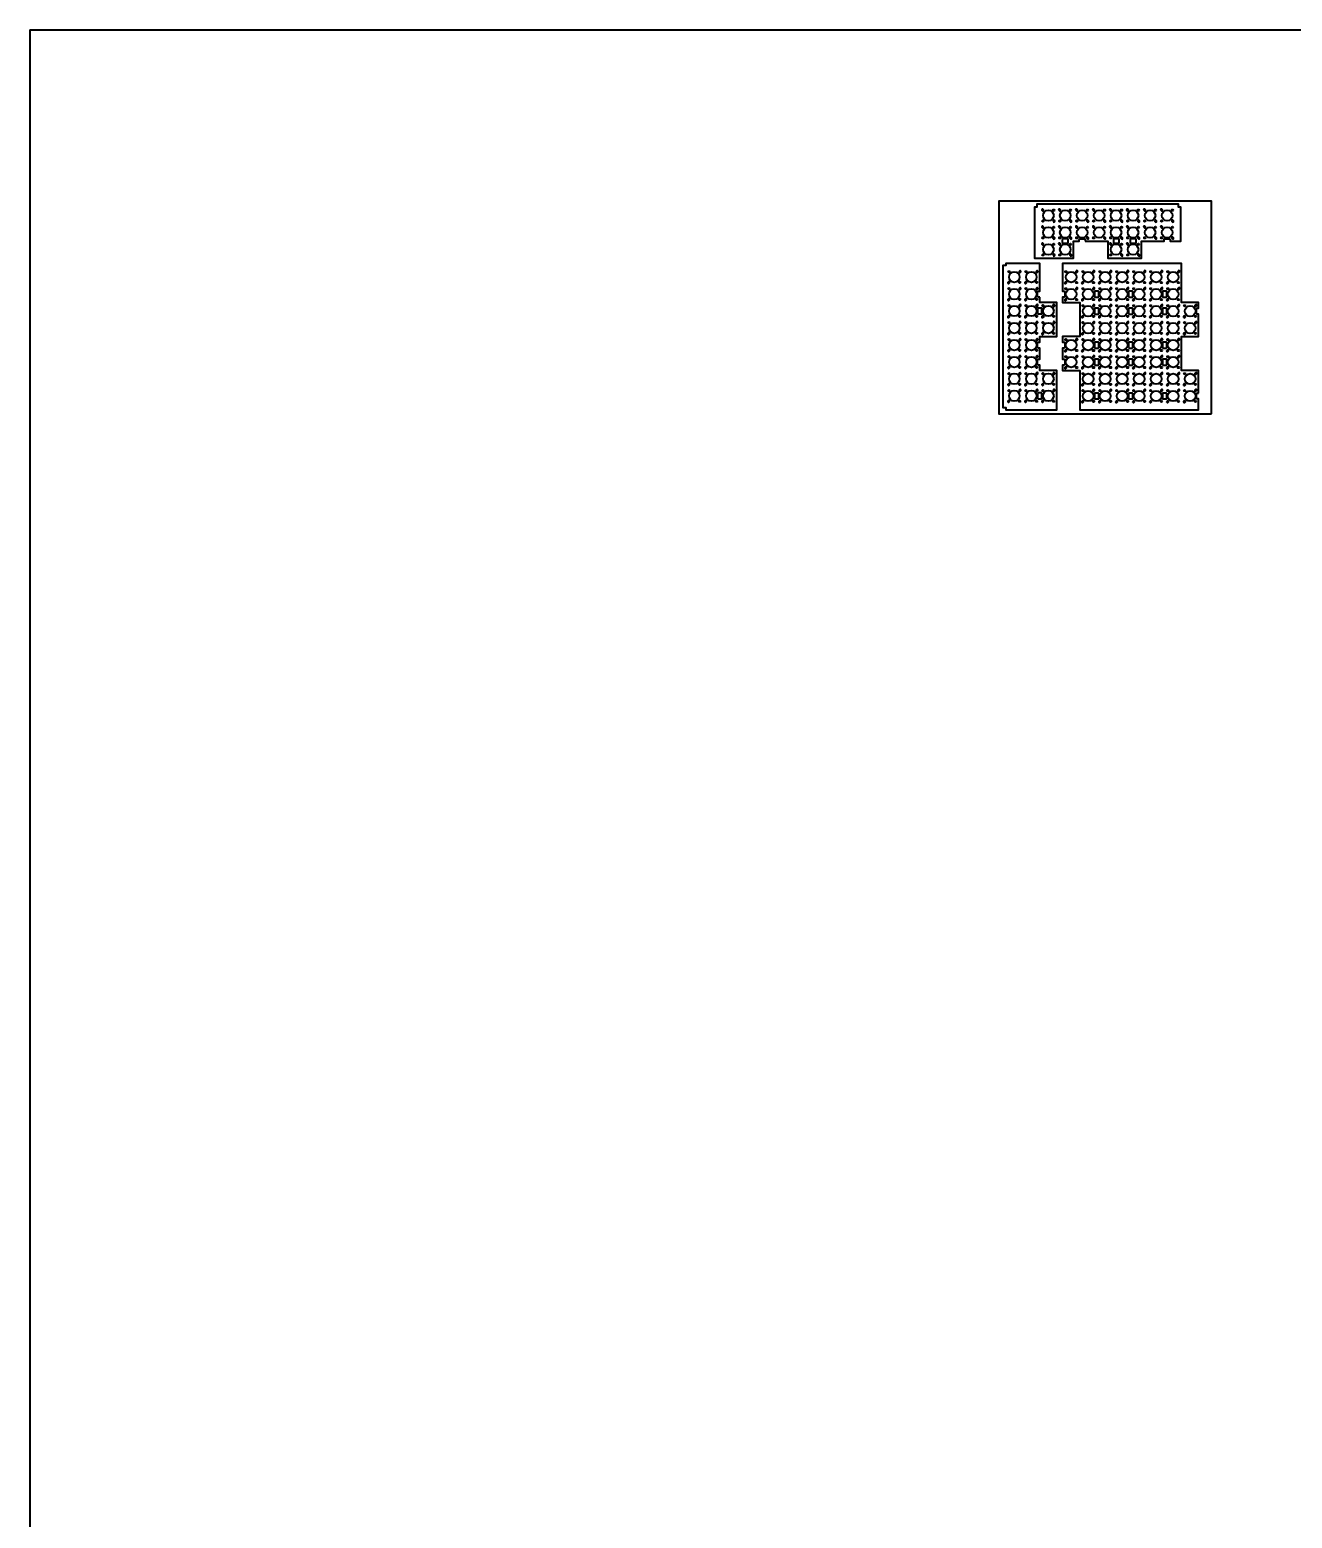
# Model space of a CAD drawing. Header units: millimetres. Extents: x -4815 to 20749, y -4662 to 5111.
# Drawn here: x 3133.9 to 3240.8, y 619.2 to 745.1 of the extents above; entities that cross this region are included whole.
import ezdxf

# ---------------------------------------------------------------- set-up
doc = ezdxf.new("R2010")
doc.units = ezdxf.units.MM
doc.header["$LTSCALE"] = 10
doc.header["$MEASUREMENT"] = 0
doc.layers.add('A-DETL-___2', color=2, linetype='Continuous')

msp = doc.modelspace()

# ---------------------------------------------------------------- linework, layer by layer
at = {"layer": 'A-DETL-___2', "lineweight": 40, "transparency": 33554687}
for points in [[(3223.25, 727.25), (3225.15, 727.25), (3225.15, 725.81), (3228.02, 725.81), (3228.02, 727.25), (3229.93, 727.25), (3229.93, 727.37, -0.414214), (3229.99, 727.44), (3230.36, 727.44, -0.414214), (3230.43, 727.37), (3230.43, 727.25), (3231.33, 727.25), (3231.33, 730.12), (3231.15, 730.12), (3231.15, 730.37), (3219.15, 730.37), (3219.15, 730.12), (3218.96, 730.12), (3218.96, 725.81), (3222.27, 725.81), (3222.27, 727.25), (3222.75, 727.25), (3222.75, 727.37, -0.414214), (3222.81, 727.44), (3223.19, 727.44, -0.414214), (3223.25, 727.37), (3223.25, 727.25)], [(3219.41, 722.51), (3219.28, 722.51, -0.414214), (3219.22, 722.58), (3219.22, 722.95, -0.414214), (3219.28, 723.01), (3219.41, 723.01), (3219.41, 725.36), (3216.53, 725.36), (3216.53, 725.17), (3216.28, 725.17), (3216.28, 713.17), (3216.53, 713.17), (3216.53, 712.98), (3220.84, 712.98), (3220.84, 716.29), (3219.41, 716.29), (3219.41, 716.76), (3219.28, 716.76, -0.414214), (3219.22, 716.83), (3219.22, 717.2, -0.414214), (3219.28, 717.26), (3219.41, 717.26), (3219.41, 718.2), (3219.28, 718.2, -0.414214), (3219.22, 718.26), (3219.22, 718.64, -0.414214), (3219.28, 718.7), (3219.41, 718.7), (3219.41, 719.17), (3220.84, 719.17), (3220.84, 722.04), (3219.41, 722.04), (3219.41, 722.51)], [(3232.84, 714.39), (3232.84, 716.29), (3231.41, 716.29), (3231.41, 719.16), (3232.84, 719.16), (3232.84, 721.07), (3232.72, 721.07, -0.414214), (3232.66, 721.13), (3232.66, 721.51, -0.414214), (3232.72, 721.57), (3232.84, 721.57), (3232.84, 722.04), (3231.41, 722.04), (3231.41, 725.35), (3221.34, 725.35), (3221.34, 723.01), (3221.47, 723.01, -0.414214), (3221.53, 722.95), (3221.53, 722.57, -0.414214), (3221.47, 722.51), (3221.34, 722.51), (3221.34, 722.04), (3222.78, 722.04), (3222.78, 719.16), (3221.34, 719.17), (3221.34, 718.7), (3221.47, 718.7, -0.414214), (3221.53, 718.63), (3221.53, 718.26, -0.414214), (3221.47, 718.2), (3221.34, 718.2), (3221.34, 717.26), (3221.47, 717.26, -0.414214), (3221.53, 717.2), (3221.53, 716.82, -0.414214), (3221.47, 716.76), (3221.34, 716.76), (3221.34, 716.29), (3222.78, 716.29), (3222.78, 712.98), (3232.84, 712.98), (3232.84, 713.89), (3232.72, 713.89, -0.414214), (3232.66, 713.96), (3232.66, 714.33, -0.414214), (3232.72, 714.39), (3232.84, 714.39)]]:
    msp.add_lwpolyline(points, format="xyb", dxfattribs=at)
for points in [[(3223.92, 729.83, 1.508577), (3224, 729.92, 1.508577)], [(3226.79, 729.83, 1.508577), (3226.87, 729.92, 1.508577)], [(3228.23, 729.83, 1.508577), (3228.31, 729.92, 1.508577)], [(3229.67, 729.83, 1.508577), (3229.75, 729.92, 1.508577)], [(3219.7, 728.48, 1.508577), (3219.61, 728.4, 1.508577)], [(3221.12, 728.48, 1.508577), (3221.04, 728.4, 1.508577)], [(3222.56, 728.48, 1.508577), (3222.48, 728.4, 1.508577)], [(3223.92, 728.4, 1.508577), (3224, 728.48, 1.508577)], [(3224.86, 728.89, 1.508577), (3224.94, 728.98, 1.508577)], [(3225.44, 728.48, 1.508577), (3225.35, 728.4, 1.508577)], [(3226.79, 728.4, 1.508577), (3226.87, 728.48, 1.508577)], [(3227.73, 728.89, 1.508577), (3227.81, 728.98, 1.508577)], [(3228.23, 728.4, 1.508577), (3228.31, 728.48, 1.508577)], [(3229.17, 728.89, 1.508577), (3229.25, 728.98, 1.508577)], [(3229.75, 728.48, 1.508577), (3229.67, 728.4, 1.508577)], [(3230.61, 728.89, 1.508577), (3230.69, 728.98, 1.508577)], [(3220.64, 727.54, 1.508577), (3220.55, 727.46, 1.508577)], [(3221.81, 727.37, 0.414214), (3221.75, 727.44), (3221.38, 727.44, 0.414214), (3221.31, 727.37), (3221.31, 727.12, 0.414214), (3221.38, 727.06), (3221.75, 727.06, 0.414214), (3221.81, 727.12)], [(3222.06, 727.54, 1.508577), (3221.98, 727.46, 1.508577)], [(3223.5, 727.54, 1.508577), (3223.42, 727.46, 1.508577)], [(3224.86, 727.46, 1.508577), (3224.94, 727.54, 1.508577)], [(3226.13, 727.37, 0.414214), (3226.06, 727.44), (3225.69, 727.44, 0.414214), (3225.63, 727.37), (3225.63, 727.12, 0.414214), (3225.69, 727.06), (3226.06, 727.06, 0.414214), (3226.13, 727.12)], [(3226.38, 727.54, 1.508577), (3226.29, 727.46, 1.508577)], [(3226.79, 726.96, 1.508577), (3226.87, 727.04, 1.508577)], [(3227.56, 727.37, 0.414214), (3227.5, 727.44), (3227.13, 727.44, 0.414214), (3227.06, 727.37), (3227.06, 727.12, 0.414214), (3227.13, 727.06), (3227.5, 727.06, 0.414214), (3227.56, 727.12)], [(3227.73, 727.46, 1.508577), (3227.81, 727.54, 1.508577)], [(3229.17, 727.46, 1.508577), (3229.25, 727.54, 1.508577)], [(3230.69, 727.54, 1.508577), (3230.61, 727.46, 1.508577)], [(3227.73, 726.02, 1.508577), (3227.81, 726.1, 1.508577)], [(3217.76, 724.63, 1.508577), (3217.68, 724.71, 1.508577)], [(3219.12, 724.71, 1.508577), (3219.2, 724.63, 1.508577)], [(3222.57, 724.62, 1.508577), (3222.49, 724.71, 1.508577)], [(3223.93, 724.71, 1.508577), (3224.01, 724.62, 1.508577)], [(3225.37, 724.71, 1.508577), (3225.45, 724.62, 1.508577)], [(3226.8, 724.71, 1.508577), (3226.89, 724.62, 1.508577)], [(3228.24, 724.71, 1.508577), (3228.32, 724.62, 1.508577)], [(3229.68, 724.71, 1.508577), (3229.76, 724.62, 1.508577)], [(3231.12, 724.71, 1.508577), (3231.2, 724.62, 1.508577)], [(3216.82, 723.69, 1.508577), (3216.74, 723.77, 1.508577)], [(3217.76, 723.19, 1.508577), (3217.68, 723.27, 1.508577)], [(3218.18, 723.77, 1.508577), (3218.26, 723.69, 1.508577)], [(3219.2, 723.19, 1.508577), (3219.12, 723.27, 1.508577)], [(3221.63, 723.68, 1.508577), (3221.55, 723.77, 1.508577)], [(3222.57, 723.19, 1.508577), (3222.49, 723.27, 1.508577)], [(3222.99, 723.77, 1.508577), (3223.07, 723.68, 1.508577)], [(3224.01, 723.19, 1.508577), (3223.93, 723.27, 1.508577)], [(3224.34, 722.51, 0.414214), (3224.41, 722.57), (3224.41, 722.95, 0.414214), (3224.34, 723.01), (3224.09, 723.01, 0.414214), (3224.03, 722.95), (3224.03, 722.57, 0.414214), (3224.09, 722.51)], [(3224.43, 723.77, 1.508577), (3224.51, 723.68, 1.508577)], [(3225.45, 723.19, 1.508577), (3225.37, 723.27, 1.508577)], [(3225.86, 723.77, 1.508577), (3225.95, 723.68, 1.508577)], [(3226.89, 723.19, 1.508577), (3226.8, 723.27, 1.508577)], [(3227.22, 722.51, 0.414214), (3227.28, 722.57), (3227.28, 722.95, 0.414214), (3227.22, 723.01), (3226.97, 723.01, 0.414214), (3226.91, 722.95), (3226.91, 722.57, 0.414214), (3226.97, 722.51)], [(3227.3, 723.77, 1.508577), (3227.38, 723.68, 1.508577)], [(3228.32, 723.19, 1.508577), (3228.24, 723.27, 1.508577)], [(3228.74, 723.77, 1.508577), (3228.82, 723.68, 1.508577)], [(3229.76, 723.19, 1.508577), (3229.68, 723.27, 1.508577)], [(3230.09, 722.51, 0.414214), (3230.16, 722.57), (3230.16, 722.95, 0.414214), (3230.09, 723.01), (3229.84, 723.01, 0.414214), (3229.78, 722.95), (3229.78, 722.57, 0.414214), (3229.84, 722.51)], [(3230.18, 723.77, 1.508577), (3230.26, 723.68, 1.508577)], [(3231.2, 723.19, 1.508577), (3231.12, 723.27, 1.508577)], [(3216.82, 722.25, 1.508577), (3216.74, 722.33, 1.508577)], [(3217.76, 721.75, 1.508577), (3217.68, 721.84, 1.508577)], [(3218.26, 722.25, 1.508577), (3218.18, 722.33, 1.508577)], [(3219.2, 721.75, 1.508577), (3219.12, 721.84, 1.508577)], [(3219.53, 721.08, 0.414214), (3219.59, 721.14), (3219.59, 721.51, 0.414214), (3219.53, 721.58), (3219.28, 721.58, 0.414214), (3219.22, 721.51), (3219.22, 721.14, 0.414214), (3219.28, 721.08)], [(3220.64, 721.75, 1.508577), (3220.55, 721.84, 1.508577)], [(3221.63, 722.25, 1.508577), (3221.55, 722.33, 1.508577)], [(3223.07, 722.25, 1.508577), (3222.99, 722.33, 1.508577)], [(3224.01, 721.75, 1.508577), (3223.93, 721.83, 1.508577)], [(3224.34, 721.07, 0.414214), (3224.41, 721.13), (3224.41, 721.51, 0.414214), (3224.34, 721.57), (3224.09, 721.57, 0.414214), (3224.03, 721.51), (3224.03, 721.13, 0.414214), (3224.09, 721.07)], [(3224.51, 722.25, 1.508577), (3224.43, 722.33, 1.508577)], [(3225.45, 721.75, 1.508577), (3225.37, 721.83, 1.508577)], [(3225.95, 722.25, 1.508577), (3225.86, 722.33, 1.508577)], [(3226.89, 721.75, 1.508577), (3226.8, 721.83, 1.508577)], [(3227.22, 721.07, 0.414214), (3227.28, 721.13), (3227.28, 721.51, 0.414214), (3227.22, 721.57), (3226.97, 721.57, 0.414214), (3226.91, 721.51), (3226.91, 721.13, 0.414214), (3226.97, 721.07)], [(3227.38, 722.25, 1.508577), (3227.3, 722.33, 1.508577)], [(3228.32, 721.75, 1.508577), (3228.24, 721.83, 1.508577)], [(3228.82, 722.25, 1.508577), (3228.74, 722.33, 1.508577)], [(3229.76, 721.75, 1.508577), (3229.68, 721.83, 1.508577)], [(3230.09, 721.07, 0.414214), (3230.16, 721.13), (3230.16, 721.51, 0.414214), (3230.09, 721.57), (3229.84, 721.57, 0.414214), (3229.78, 721.51), (3229.78, 721.13, 0.414214), (3229.84, 721.07)], [(3230.26, 722.25, 1.508577), (3230.18, 722.33, 1.508577)], [(3231.2, 721.75, 1.508577), (3231.12, 721.83, 1.508577)], [(3232.64, 721.75, 1.508577), (3232.55, 721.83, 1.508577)], [(3216.82, 720.81, 1.508577), (3216.74, 720.9, 1.508577)], [(3218.26, 720.81, 1.508577), (3218.18, 720.9, 1.508577)], [(3219.12, 720.4, 1.508577), (3219.2, 720.32, 1.508577)], [(3219.7, 720.81, 1.508577), (3219.61, 720.9, 1.508577)], [(3223.07, 720.81, 1.508577), (3222.99, 720.89, 1.508577)], [(3223.93, 720.39, 1.508577), (3224.01, 720.31, 1.508577)], [(3224.51, 720.81, 1.508577), (3224.43, 720.89, 1.508577)], [(3225.37, 720.39, 1.508577), (3225.45, 720.31, 1.508577)], [(3225.95, 720.81, 1.508577), (3225.86, 720.89, 1.508577)], [(3226.8, 720.39, 1.508577), (3226.89, 720.31, 1.508577)], [(3227.38, 720.81, 1.508577), (3227.3, 720.89, 1.508577)], [(3228.24, 720.39, 1.508577), (3228.32, 720.31, 1.508577)], [(3228.82, 720.81, 1.508577), (3228.74, 720.89, 1.508577)], [(3229.68, 720.39, 1.508577), (3229.76, 720.31, 1.508577)], [(3230.26, 720.81, 1.508577), (3230.18, 720.89, 1.508577)], [(3231.12, 720.39, 1.508577), (3231.2, 720.31, 1.508577)], [(3231.7, 720.81, 1.508577), (3231.61, 720.89, 1.508577)], [(3232.55, 720.39, 1.508577), (3232.64, 720.31, 1.508577)], [(3217.76, 718.88, 1.508577), (3217.68, 718.96, 1.508577)], [(3218.18, 719.46, 1.508577), (3218.26, 719.38, 1.508577)], [(3219.2, 718.88, 1.508577), (3219.12, 718.96, 1.508577)], [(3222.57, 718.87, 1.508577), (3222.49, 718.96, 1.508577)], [(3222.99, 719.45, 1.508577), (3223.07, 719.37, 1.508577)], [(3224.01, 718.87, 1.508577), (3223.93, 718.96, 1.508577)], [(3224.43, 719.45, 1.508577), (3224.51, 719.37, 1.508577)], [(3225.45, 718.87, 1.508577), (3225.37, 718.96, 1.508577)], [(3225.86, 719.45, 1.508577), (3225.95, 719.37, 1.508577)], [(3226.89, 718.87, 1.508577), (3226.8, 718.96, 1.508577)], [(3227.3, 719.45, 1.508577), (3227.38, 719.37, 1.508577)], [(3228.32, 718.87, 1.508577), (3228.24, 718.96, 1.508577)], [(3228.74, 719.45, 1.508577), (3228.82, 719.37, 1.508577)], [(3229.76, 718.87, 1.508577), (3229.68, 718.96, 1.508577)], [(3230.18, 719.45, 1.508577), (3230.26, 719.37, 1.508577)], [(3231.2, 718.87, 1.508577), (3231.12, 718.96, 1.508577)], [(3231.61, 719.45, 1.508577), (3231.7, 719.37, 1.508577)], [(3216.82, 717.94, 1.508577), (3216.74, 718.02, 1.508577)], [(3218.26, 717.94, 1.508577), (3218.18, 718.02, 1.508577)], [(3221.63, 717.93, 1.508577), (3221.55, 718.02, 1.508577)], [(3223.07, 717.93, 1.508577), (3222.99, 718.02, 1.508577)], [(3224.34, 718.2, 0.414214), (3224.41, 718.26), (3224.41, 718.63, 0.414214), (3224.34, 718.7), (3224.09, 718.7, 0.414214), (3224.03, 718.63), (3224.03, 718.26, 0.414214), (3224.09, 718.2)], [(3224.51, 717.93, 1.508577), (3224.43, 718.02, 1.508577)], [(3225.95, 717.93, 1.508577), (3225.86, 718.02, 1.508577)], [(3227.22, 718.2, 0.414214), (3227.28, 718.26), (3227.28, 718.63, 0.414214), (3227.22, 718.7), (3226.97, 718.7, 0.414214), (3226.91, 718.63), (3226.91, 718.26, 0.414214), (3226.97, 718.2)], [(3227.38, 717.93, 1.508577), (3227.3, 718.02, 1.508577)], [(3228.82, 717.93, 1.508577), (3228.74, 718.02, 1.508577)], [(3230.09, 718.2, 0.414214), (3230.16, 718.26), (3230.16, 718.63, 0.414214), (3230.09, 718.7), (3229.84, 718.7, 0.414214), (3229.78, 718.63), (3229.78, 718.26, 0.414214), (3229.84, 718.2)], [(3230.26, 717.93, 1.508577), (3230.18, 718.02, 1.508577)], [(3218.18, 716.58, 1.508577), (3218.26, 716.5, 1.508577)], [(3219.12, 717.52, 1.508577), (3219.2, 717.44, 1.508577)], [(3222.99, 716.58, 1.508577), (3223.07, 716.5, 1.508577)], [(3223.93, 717.52, 1.508577), (3224.01, 717.44, 1.508577)], [(3224.34, 716.76, 0.414214), (3224.41, 716.82), (3224.41, 717.2, 0.414214), (3224.34, 717.26), (3224.09, 717.26, 0.414214), (3224.03, 717.2), (3224.03, 716.82, 0.414214), (3224.09, 716.76)], [(3224.43, 716.58, 1.508577), (3224.51, 716.5, 1.508577)], [(3225.37, 717.52, 1.508577), (3225.45, 717.44, 1.508577)], [(3225.86, 716.58, 1.508577), (3225.95, 716.5, 1.508577)], [(3226.8, 717.52, 1.508577), (3226.89, 717.44, 1.508577)], [(3227.22, 716.76, 0.414214), (3227.28, 716.82), (3227.28, 717.2, 0.414214), (3227.22, 717.26), (3226.97, 717.26, 0.414214), (3226.91, 717.2), (3226.91, 716.82, 0.414214), (3226.97, 716.76)], [(3227.3, 716.58, 1.508577), (3227.38, 716.5, 1.508577)], [(3228.24, 717.52, 1.508577), (3228.32, 717.44, 1.508577)], [(3228.74, 716.58, 1.508577), (3228.82, 716.5, 1.508577)], [(3229.68, 717.52, 1.508577), (3229.76, 717.44, 1.508577)], [(3230.09, 716.76, 0.414214), (3230.16, 716.82), (3230.16, 717.2, 0.414214), (3230.09, 717.26), (3229.84, 717.26, 0.414214), (3229.78, 717.2), (3229.78, 716.82, 0.414214), (3229.84, 716.76)], [(3230.18, 716.58, 1.508577), (3230.26, 716.5, 1.508577)], [(3231.12, 717.52, 1.508577), (3231.2, 717.44, 1.508577)], [(3218.18, 715.15, 1.508577), (3218.26, 715.06, 1.508577)], [(3219.12, 716.09, 1.508577), (3219.2, 716, 1.508577)], [(3222.99, 715.14, 1.508577), (3223.07, 715.06, 1.508577)], [(3223.93, 716.08, 1.508577), (3224.01, 716, 1.508577)], [(3224.43, 715.14, 1.508577), (3224.51, 715.06, 1.508577)], [(3225.37, 716.08, 1.508577), (3225.45, 716, 1.508577)], [(3225.86, 715.14, 1.508577), (3225.95, 715.06, 1.508577)], [(3226.8, 716.08, 1.508577), (3226.89, 716, 1.508577)], [(3227.3, 715.14, 1.508577), (3227.38, 715.06, 1.508577)], [(3228.24, 716.08, 1.508577), (3228.32, 716, 1.508577)], [(3228.74, 715.14, 1.508577), (3228.82, 715.06, 1.508577)], [(3229.68, 716.08, 1.508577), (3229.76, 716, 1.508577)], [(3230.18, 715.14, 1.508577), (3230.26, 715.06, 1.508577)], [(3231.12, 716.08, 1.508577), (3231.2, 716, 1.508577)], [(3231.61, 715.14, 1.508577), (3231.7, 715.06, 1.508577)], [(3232.55, 716.08, 1.508577), (3232.64, 716, 1.508577)], [(3219.12, 714.66, 1.508577), (3219.2, 714.58, 1.508577)], [(3219.53, 713.9, 0.414214), (3219.59, 713.96), (3219.59, 714.34, 0.414214), (3219.53, 714.4), (3219.28, 714.4, 0.414214), (3219.22, 714.34), (3219.22, 713.96, 0.414214), (3219.28, 713.9)], [(3223.93, 714.65, 1.508577), (3224.01, 714.57, 1.508577)], [(3224.34, 713.89, 0.414214), (3224.41, 713.96), (3224.41, 714.33, 0.414214), (3224.34, 714.39), (3224.09, 714.39, 0.414214), (3224.03, 714.33), (3224.03, 713.96, 0.414214), (3224.09, 713.89)], [(3225.37, 714.65, 1.508577), (3225.45, 714.57, 1.508577)], [(3226.8, 714.65, 1.508577), (3226.89, 714.57, 1.508577)], [(3227.22, 713.89, 0.414214), (3227.28, 713.96), (3227.28, 714.33, 0.414214), (3227.22, 714.39), (3226.97, 714.39, 0.414214), (3226.91, 714.33), (3226.91, 713.96, 0.414214), (3226.97, 713.89)], [(3228.24, 714.65, 1.508577), (3228.32, 714.57, 1.508577)], [(3229.68, 714.65, 1.508577), (3229.76, 714.57, 1.508577)], [(3230.09, 713.89, 0.414214), (3230.16, 713.96), (3230.16, 714.33, 0.414214), (3230.09, 714.39), (3229.84, 714.39, 0.414214), (3229.78, 714.33), (3229.78, 713.96, 0.414214), (3229.84, 713.89)], [(3231.12, 714.65, 1.508577), (3231.2, 714.57, 1.508577)], [(3232.55, 714.65, 1.508577), (3232.64, 714.57, 1.508577)], [(3218.18, 713.72, 1.508577), (3218.26, 713.64, 1.508577)], [(3222.99, 713.71, 1.508577), (3223.07, 713.63, 1.508577)], [(3224.43, 713.71, 1.508577), (3224.51, 713.63, 1.508577)], [(3225.86, 713.71, 1.508577), (3225.95, 713.63, 1.508577)], [(3227.3, 713.71, 1.508577), (3227.38, 713.63, 1.508577)], [(3228.74, 713.71, 1.508577), (3228.82, 713.63, 1.508577)], [(3230.18, 713.71, 1.508577), (3230.26, 713.63, 1.508577)], [(3231.61, 713.71, 1.508577), (3231.7, 713.63, 1.508577)]]:
    msp.add_lwpolyline(points, format="xyb", close=True, dxfattribs=at)
for centre, radius in [((3220.13, 729.41), 0.45), ((3220.58, 729.86), 0.0625), ((3221.56, 729.41), 0.45), ((3222, 729.86), 0.0625), ((3222.99, 729.41), 0.45), ((3223.44, 729.86), 0.0625), ((3224.43, 729.41), 0.45), ((3224.88, 729.86), 0.0625), ((3225.86, 729.41), 0.45), ((3226.32, 729.86), 0.0625), ((3227.3, 729.41), 0.45), ((3227.75, 729.86), 0.0625), ((3228.74, 729.41), 0.45), ((3229.19, 729.86), 0.0625), ((3230.18, 729.41), 0.45), ((3230.63, 729.86), 0.0625), ((3219.67, 728.95), 0.0625), ((3220.13, 727.97), 0.45), ((3220.58, 728.42), 0.0625), ((3221.1, 728.95), 0.0625), ((3221.56, 727.97), 0.45), ((3222, 728.42), 0.0625), ((3222.54, 728.95), 0.0625), ((3222.99, 727.97), 0.45), ((3223.44, 728.42), 0.0625), ((3223.97, 728.95), 0.0625), ((3224.43, 727.97), 0.45), ((3224.88, 728.42), 0.0625), ((3225.41, 728.95), 0.0625), ((3225.86, 727.97), 0.45), ((3226.32, 728.42), 0.0625), ((3226.85, 728.95), 0.0625), ((3227.3, 727.97), 0.45), ((3227.75, 728.42), 0.0625), ((3228.29, 728.95), 0.0625), ((3228.74, 727.97), 0.45), ((3229.19, 728.42), 0.0625), ((3229.72, 728.95), 0.0625), ((3230.18, 727.97), 0.45), ((3230.63, 728.42), 0.0625), ((3219.67, 727.52), 0.0625), ((3220.13, 726.53), 0.45), ((3220.58, 726.98), 0.0625), ((3221.1, 727.52), 0.0625), ((3221.56, 726.53), 0.45), ((3222, 726.98), 0.0625), ((3222.54, 727.52), 0.0625), ((3223.97, 727.52), 0.0625), ((3225.41, 727.52), 0.0625), ((3225.86, 726.53), 0.45), ((3226.32, 726.98), 0.0625), ((3226.85, 727.52), 0.0625), ((3227.3, 726.53), 0.45), ((3227.75, 726.98), 0.0625), ((3228.29, 727.52), 0.0625), ((3229.72, 727.52), 0.0625), ((3219.67, 726.08), 0.0625), ((3221.1, 726.08), 0.0625), ((3225.41, 726.08), 0.0625), ((3226.85, 726.08), 0.0625), ((3216.8, 724.65), 0.0625), ((3217.25, 724.2), 0.45), ((3218.24, 724.65), 0.0625), ((3218.69, 724.2), 0.45), ((3221.61, 724.65), 0.0625), ((3222.06, 724.2), 0.45), ((3223.05, 724.65), 0.0625), ((3223.5, 724.2), 0.45), ((3224.49, 724.65), 0.0625), ((3224.94, 724.2), 0.45), ((3225.92, 724.65), 0.0625), ((3226.38, 724.2), 0.45), ((3227.36, 724.65), 0.0625), ((3227.81, 724.2), 0.45), ((3228.8, 724.65), 0.0625), ((3229.25, 724.2), 0.45), ((3230.24, 724.65), 0.0625), ((3230.69, 724.2), 0.45), ((3216.8, 723.22), 0.0625), ((3217.25, 722.76), 0.45), ((3217.7, 723.75), 0.0625), ((3218.24, 723.22), 0.0625), ((3218.69, 722.76), 0.45), ((3219.14, 723.75), 0.0625), ((3221.61, 723.21), 0.0625), ((3222.06, 722.76), 0.45), ((3222.52, 723.74), 0.0625), ((3223.05, 723.21), 0.0625), ((3223.5, 722.76), 0.45), ((3223.95, 723.74), 0.0625), ((3224.49, 723.21), 0.0625), ((3224.94, 722.76), 0.45), ((3225.39, 723.74), 0.0625), ((3225.92, 723.21), 0.0625), ((3226.38, 722.76), 0.45), ((3226.83, 723.74), 0.0625), ((3227.36, 723.21), 0.0625), ((3227.81, 722.76), 0.45), ((3228.27, 723.74), 0.0625), ((3228.8, 723.21), 0.0625), ((3229.25, 722.76), 0.45), ((3229.7, 723.74), 0.0625), ((3230.24, 723.21), 0.0625), ((3230.69, 722.76), 0.45), ((3231.14, 723.74), 0.0625), ((3216.8, 721.78), 0.0625), ((3217.25, 721.33), 0.45), ((3217.7, 722.31), 0.0625), ((3218.24, 721.78), 0.0625), ((3218.69, 721.33), 0.45), ((3219.14, 722.31), 0.0625), ((3219.67, 721.78), 0.0625), ((3220.13, 721.33), 0.45), ((3222.52, 722.3), 0.0625), ((3223.05, 721.77), 0.0625), ((3223.5, 721.32), 0.45), ((3223.95, 722.3), 0.0625), ((3224.49, 721.77), 0.0625), ((3224.94, 721.32), 0.45), ((3225.39, 722.3), 0.0625), ((3225.92, 721.77), 0.0625), ((3226.38, 721.32), 0.45), ((3226.83, 722.3), 0.0625), ((3227.36, 721.77), 0.0625), ((3227.81, 721.32), 0.45), ((3228.27, 722.3), 0.0625), ((3228.8, 721.77), 0.0625), ((3229.25, 721.32), 0.45), ((3229.7, 722.3), 0.0625), ((3230.24, 721.77), 0.0625), ((3230.69, 721.32), 0.45), ((3231.14, 722.3), 0.0625), ((3231.67, 721.77), 0.0625), ((3232.13, 721.32), 0.45), ((3216.8, 720.34), 0.0625), ((3217.25, 719.89), 0.45), ((3217.7, 720.87), 0.0625), ((3218.24, 720.34), 0.0625), ((3218.69, 719.89), 0.45), ((3219.14, 720.87), 0.0625), ((3219.67, 720.34), 0.0625), ((3220.13, 719.89), 0.45), ((3220.58, 720.87), 0.0625), ((3223.05, 720.34), 0.0625), ((3223.5, 719.88), 0.45), ((3223.95, 720.87), 0.0625), ((3224.49, 720.34), 0.0625), ((3224.94, 719.88), 0.45), ((3225.39, 720.87), 0.0625), ((3225.92, 720.34), 0.0625), ((3226.38, 719.88), 0.45), ((3226.83, 720.87), 0.0625), ((3227.36, 720.34), 0.0625), ((3227.81, 719.88), 0.45), ((3228.27, 720.87), 0.0625), ((3228.8, 720.34), 0.0625), ((3229.25, 719.88), 0.45), ((3229.7, 720.87), 0.0625), ((3230.24, 720.34), 0.0625), ((3230.69, 719.88), 0.45), ((3231.14, 720.87), 0.0625), ((3231.67, 720.34), 0.0625), ((3232.13, 719.88), 0.45), ((3232.58, 720.87), 0.0625), ((3216.8, 718.9), 0.0625), ((3217.7, 719.44), 0.0625), ((3218.24, 718.9), 0.0625), ((3219.14, 719.44), 0.0625), ((3220.58, 719.44), 0.0625), ((3221.61, 718.9), 0.0625), ((3223.05, 718.9), 0.0625), ((3223.95, 719.43), 0.0625), ((3224.49, 718.9), 0.0625), ((3225.39, 719.43), 0.0625), ((3225.92, 718.9), 0.0625), ((3226.83, 719.43), 0.0625), ((3227.36, 718.9), 0.0625), ((3228.27, 719.43), 0.0625), ((3228.8, 718.9), 0.0625), ((3229.7, 719.43), 0.0625), ((3230.24, 718.9), 0.0625), ((3231.14, 719.43), 0.0625), ((3232.58, 719.43), 0.0625), ((3217.25, 718.45), 0.45), ((3217.7, 718), 0.0625), ((3218.69, 718.45), 0.45), ((3219.14, 718), 0.0625), ((3222.06, 718.45), 0.45), ((3222.52, 717.99), 0.0625), ((3223.5, 718.45), 0.45), ((3223.95, 717.99), 0.0625), ((3224.94, 718.45), 0.45), ((3225.39, 717.99), 0.0625), ((3226.38, 718.45), 0.45), ((3226.83, 717.99), 0.0625), ((3227.81, 718.45), 0.45), ((3228.27, 717.99), 0.0625), ((3229.25, 718.45), 0.45), ((3229.7, 717.99), 0.0625), ((3230.69, 718.45), 0.45), ((3231.14, 717.99), 0.0625), ((3216.8, 717.47), 0.0625), ((3217.25, 717.01), 0.45), ((3217.7, 716.56), 0.0625), ((3218.24, 717.47), 0.0625), ((3218.69, 717.01), 0.45), ((3219.14, 716.56), 0.0625), ((3221.61, 717.46), 0.0625), ((3222.06, 717.01), 0.45), ((3222.52, 716.55), 0.0625), ((3223.05, 717.46), 0.0625), ((3223.5, 717.01), 0.45), ((3223.95, 716.55), 0.0625), ((3224.49, 717.46), 0.0625), ((3224.94, 717.01), 0.45), ((3225.39, 716.55), 0.0625), ((3225.92, 717.46), 0.0625), ((3226.38, 717.01), 0.45), ((3226.83, 716.55), 0.0625), ((3227.36, 717.46), 0.0625), ((3227.81, 717.01), 0.45), ((3228.27, 716.55), 0.0625), ((3228.8, 717.46), 0.0625), ((3229.25, 717.01), 0.45), ((3229.7, 716.55), 0.0625), ((3230.24, 717.46), 0.0625), ((3230.69, 717.01), 0.45), ((3231.14, 716.55), 0.0625), ((3216.8, 716.03), 0.0625), ((3217.25, 715.59), 0.45), ((3217.7, 715.12), 0.0625), ((3218.24, 716.03), 0.0625), ((3218.69, 715.59), 0.45), ((3219.14, 715.12), 0.0625), ((3219.67, 716.03), 0.0625), ((3220.13, 715.59), 0.45), ((3220.58, 715.12), 0.0625), ((3223.05, 716.02), 0.0625), ((3223.5, 715.58), 0.45), ((3223.95, 715.12), 0.0625), ((3224.49, 716.02), 0.0625), ((3224.94, 715.58), 0.45), ((3225.39, 715.12), 0.0625), ((3225.92, 716.02), 0.0625), ((3226.38, 715.58), 0.45), ((3226.83, 715.12), 0.0625), ((3227.36, 716.02), 0.0625), ((3227.81, 715.58), 0.45), ((3228.27, 715.12), 0.0625), ((3228.8, 716.02), 0.0625), ((3229.25, 715.58), 0.45), ((3229.7, 715.12), 0.0625), ((3230.24, 716.02), 0.0625), ((3230.69, 715.58), 0.45), ((3231.14, 715.12), 0.0625), ((3231.67, 716.02), 0.0625), ((3232.13, 715.58), 0.45), ((3232.58, 715.12), 0.0625), ((3216.8, 714.6), 0.0625), ((3217.25, 714.15), 0.45), ((3218.24, 714.6), 0.0625), ((3218.69, 714.15), 0.45), ((3219.67, 714.6), 0.0625), ((3220.13, 714.15), 0.45), ((3223.05, 714.6), 0.0625), ((3223.5, 714.14), 0.45), ((3224.49, 714.6), 0.0625), ((3224.94, 714.14), 0.45), ((3225.92, 714.6), 0.0625), ((3226.38, 714.14), 0.45), ((3227.36, 714.6), 0.0625), ((3227.81, 714.14), 0.45), ((3228.8, 714.6), 0.0625), ((3229.25, 714.14), 0.45), ((3230.24, 714.6), 0.0625), ((3230.69, 714.14), 0.45), ((3231.67, 714.6), 0.0625), ((3232.13, 714.14), 0.45), ((3217.7, 713.7), 0.0625), ((3219.14, 713.7), 0.0625), ((3220.58, 713.7), 0.0625), ((3223.95, 713.69), 0.0625), ((3225.39, 713.69), 0.0625), ((3226.83, 713.69), 0.0625), ((3228.27, 713.69), 0.0625), ((3229.7, 713.69), 0.0625), ((3231.14, 713.69), 0.0625), ((3232.58, 713.69), 0.0625)]:
    msp.add_circle(centre, radius, dxfattribs=at)
for centre, start, end in [((3219.64, 729.89), 22.0789, 247.9211), ((3219.67, 729.86), 202.0789, 67.9211), ((3221.06, 729.89), 22.0789, 247.9211), ((3221.1, 729.86), 202.0789, 67.9211), ((3222.5, 729.89), 22.0789, 247.9211), ((3222.54, 729.86), 202.0789, 67.9211), ((3225.38, 729.89), 22.0789, 247.9211), ((3225.41, 729.86), 202.0789, 67.9211), ((3220.58, 728.95), 22.0789, 247.9211), ((3220.61, 728.92), 202.0789, 67.9211), ((3222, 728.95), 22.0789, 247.9211), ((3222.04, 728.92), 202.0789, 67.9211), ((3223.44, 728.95), 22.0789, 247.9211), ((3223.48, 728.92), 202.0789, 67.9211), ((3226.32, 728.95), 22.0789, 247.9211), ((3226.35, 728.92), 202.0789, 67.9211), ((3219.64, 727.02), 22.0789, 247.9211), ((3219.67, 726.98), 202.0789, 67.9211), ((3221.06, 727.02), 22.0789, 247.9211), ((3221.1, 726.98), 202.0789, 67.9211), ((3225.38, 727.02), 22.0789, 247.9211), ((3225.41, 726.98), 202.0789, 67.9211), ((3220.58, 726.08), 22.0789, 247.9211), ((3220.61, 726.04), 202.0789, 67.9211), ((3222, 726.08), 22.0789, 247.9211), ((3222.04, 726.04), 202.0789, 67.9211), ((3226.32, 726.08), 22.0789, 247.9211), ((3226.35, 726.04), 202.0789, 67.9211), ((3217.7, 720.34), 112.0789, 337.9211), ((3217.74, 720.38), 292.0789, 157.9211), ((3220.58, 720.34), 112.0789, 337.9211), ((3220.61, 720.38), 292.0789, 157.9211), ((3216.76, 719.4), 112.0789, 337.9211), ((3216.8, 719.44), 292.0789, 157.9211), ((3219.64, 719.4), 112.0789, 337.9211), ((3219.67, 719.44), 292.0789, 157.9211), ((3216.76, 716.53), 112.0789, 337.9211), ((3216.8, 716.56), 292.0789, 157.9211), ((3217.7, 717.47), 112.0789, 337.9211), ((3217.74, 717.5), 292.0789, 157.9211), ((3221.58, 716.52), 112.0789, 337.9211), ((3221.61, 716.55), 292.0789, 157.9211), ((3222.52, 717.46), 112.0789, 337.9211), ((3222.55, 717.49), 292.0789, 157.9211), ((3216.8, 715.12), 292.0789, 157.9211), ((3217.7, 716.03), 112.0789, 337.9211), ((3217.74, 716.06), 292.0789, 157.9211), ((3219.67, 715.12), 292.0789, 157.9211), ((3220.58, 716.03), 112.0789, 337.9211), ((3220.61, 716.06), 292.0789, 157.9211), ((3216.76, 715.09), 112.0789, 337.9211), ((3217.7, 714.6), 112.0789, 337.9211), ((3217.74, 714.64), 292.0789, 157.9211), ((3219.64, 715.09), 112.0789, 337.9211), ((3220.58, 714.6), 112.0789, 337.9211), ((3220.61, 714.64), 292.0789, 157.9211), ((3216.76, 713.66), 112.0789, 337.9211), ((3216.8, 713.7), 292.0789, 157.9211), ((3219.64, 713.66), 112.0789, 337.9211), ((3219.67, 713.7), 292.0789, 157.9211)]:
    msp.add_arc(centre, 0.0625, start, end, dxfattribs=at)
at = {"layer": 'Defpoints', "lineweight": 40, "transparency": 33554687}
for q in [(3133.92, 493.3), (3512.64, 745.12)]:
    msp.add_line((3133.92, 745.12), q, dxfattribs=at)
msp.add_lwpolyline([(3233.95, 712.63), (3233.95, 730.63), (3215.95, 730.63), (3215.95, 712.63)], close=True, dxfattribs=at)

doc.saveas('drawing.dxf')
